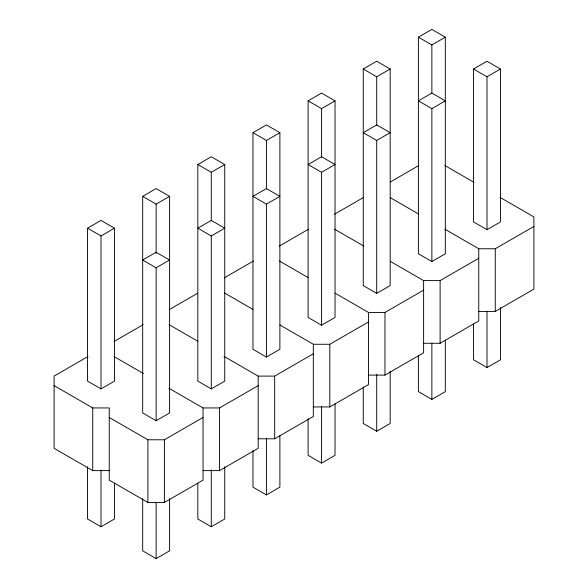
<?xml version="1.0" encoding="UTF-8"?>
<svg xmlns="http://www.w3.org/2000/svg" width="588" height="588" viewBox="0 0 588 588"><rect width="100%" height="100%" fill="white"/><g stroke="black" fill="none" stroke-linecap="round" stroke-linejoin="round"><path stroke-width="0.88" d="M87.531 228.195L100.996 220.426L114.454 228.195L114.454 381.12L100.996 388.889L87.531 381.12L87.531 228.195L100.996 235.972L114.454 228.195M142.678 196.363L156.136 188.586L169.601 196.363L169.601 412.96L156.136 420.729L142.678 412.96L142.678 196.363L156.136 204.132L169.601 196.363M197.825 164.522L211.283 156.753L224.741 164.522L224.741 381.12L211.283 388.889L197.825 381.12L197.825 164.522L211.283 172.291L224.741 164.522M252.965 132.682L266.43 124.913L279.888 132.682L279.888 349.279L266.43 357.056L252.965 349.279L252.965 132.682L266.43 140.458L279.888 132.682M308.112 100.849L321.57 93.073L335.035 100.849L335.035 317.446L321.57 325.215L308.112 317.446L308.112 100.849L321.57 108.618L335.035 100.849M363.259 69.009L376.717 61.24L390.175 69.009L390.175 285.606L376.717 293.375L363.259 285.606L363.259 69.009L376.717 76.778L390.175 69.009M418.399 37.169L431.864 29.4L445.322 37.169L445.322 253.766L431.864 261.542L418.399 253.766L418.399 37.169L431.864 44.945L445.322 37.169M473.546 69.009L487.004 61.24L500.469 69.009L500.469 221.933L487.004 229.702L473.546 221.933L473.546 69.009L487.004 76.778L500.469 69.009M156.136 267.805L169.601 260.036L156.136 252.259L142.678 260.036L156.136 267.805L156.136 420.729M211.283 235.972L224.741 228.195L211.283 220.426L197.825 228.195L211.283 235.972L211.283 388.889M266.43 204.132L279.888 196.363L266.43 188.586L252.965 196.363L266.43 204.132L266.43 357.056M321.57 172.291L335.035 164.522L321.57 156.753L308.112 164.522L321.57 172.291L321.57 325.215M376.717 140.458L390.175 132.682L376.717 124.913L363.259 132.682L376.717 140.458L376.717 293.375M431.864 108.618L445.322 100.849L431.864 93.073L418.399 100.849L431.864 108.618L431.864 261.542M88.009 356.526L54.096 376.107L54.096 448.306L92.742 470.613L109.243 470.613M113.976 341.54L143.156 324.686M169.123 309.7L197.509 293.309M224.263 277.859L253.443 261.013M279.41 246.027L308.59 229.173M334.557 214.186L363.737 197.34M390.491 181.89L418.876 165.5M109.243 417.473L147.889 439.78L164.39 439.78L203.036 417.473M168.852 388.212L203.036 407.94L219.53 407.94L258.176 385.632M223.999 356.372L258.176 376.107L274.677 376.107L313.323 353.792M279.939 324.995L313.323 344.267L329.824 344.267L368.47 321.959M335.087 293.155L368.47 312.434L384.964 312.434L423.61 290.119M390.491 261.469L423.61 280.594L440.111 280.594L478.757 258.279M444.844 229.173L478.757 248.753L495.258 248.753L533.904 226.446M87.531 466.718L87.531 518.991L100.996 526.76L114.454 518.991L114.454 483.226M54.096 385.632L92.742 407.94L109.243 407.94L109.243 480.146L147.889 502.453L164.39 502.453L203.036 480.146L203.036 407.94M203.036 470.613L219.53 470.613L258.176 448.306L258.176 376.107M258.176 438.78L274.677 438.78L313.323 416.466L313.323 344.267M313.323 406.94L329.824 406.94L368.47 384.633L368.47 312.434M368.47 375.107L384.964 375.107L423.61 352.793L423.61 280.594M423.61 343.267L440.111 343.267L478.757 320.952L478.757 248.753M478.757 311.427L495.258 311.427L533.904 289.12L533.904 216.921L499.991 197.34M142.678 498.558L142.678 550.831L156.136 558.6L169.601 550.831L169.601 498.558M197.825 483.226L197.825 518.991L211.283 526.76L224.741 518.991L224.741 466.718M252.965 450.474L252.965 487.151L266.43 494.927L279.888 487.151L279.888 435.796M308.112 418.634L308.112 455.318L321.57 463.087L335.035 455.318L335.035 403.963M363.259 386.794L363.259 423.478L376.717 431.247L390.175 423.478L390.175 371.204M418.399 355.872L418.399 391.637L431.864 399.414L445.322 391.637L445.322 340.283M473.546 324.039L473.546 359.805L487.004 367.574L500.469 359.805L500.469 307.531M444.844 165.5L474.024 182.346M390.491 197.796L418.876 214.186M334.557 229.173L363.737 246.027M279.447 261.035L308.061 277.558M224.3 292.875L252.913 309.391M169.16 324.708L197.774 341.231M114.013 356.548L143.421 373.527M495.258 248.753L495.258 311.427M487.004 76.778L487.004 229.702M487.004 311.633L487.004 367.574M440.111 280.594L440.111 343.267M431.864 44.945L431.864 93.477M431.864 343.473L431.864 399.414M384.964 312.434L384.964 375.107M376.717 76.778L376.717 125.31M376.717 374.394L376.717 431.247M329.824 344.267L329.824 406.94M321.57 108.618L321.57 157.15M321.57 406.227L321.57 463.087M274.677 376.107L274.677 438.78M266.43 140.458L266.43 188.991M266.43 438.067L266.43 494.927M219.53 407.94L219.53 470.613M211.283 172.291L211.283 220.823M211.283 469.908L211.283 526.76M164.39 439.78L164.39 502.453M156.136 204.132L156.136 253.575M156.136 502.659L156.136 558.6M147.889 439.78L147.889 502.453M100.996 235.972L100.996 388.889M100.996 469.908L100.996 526.76M92.742 407.94L92.742 470.613"/></g></svg>
